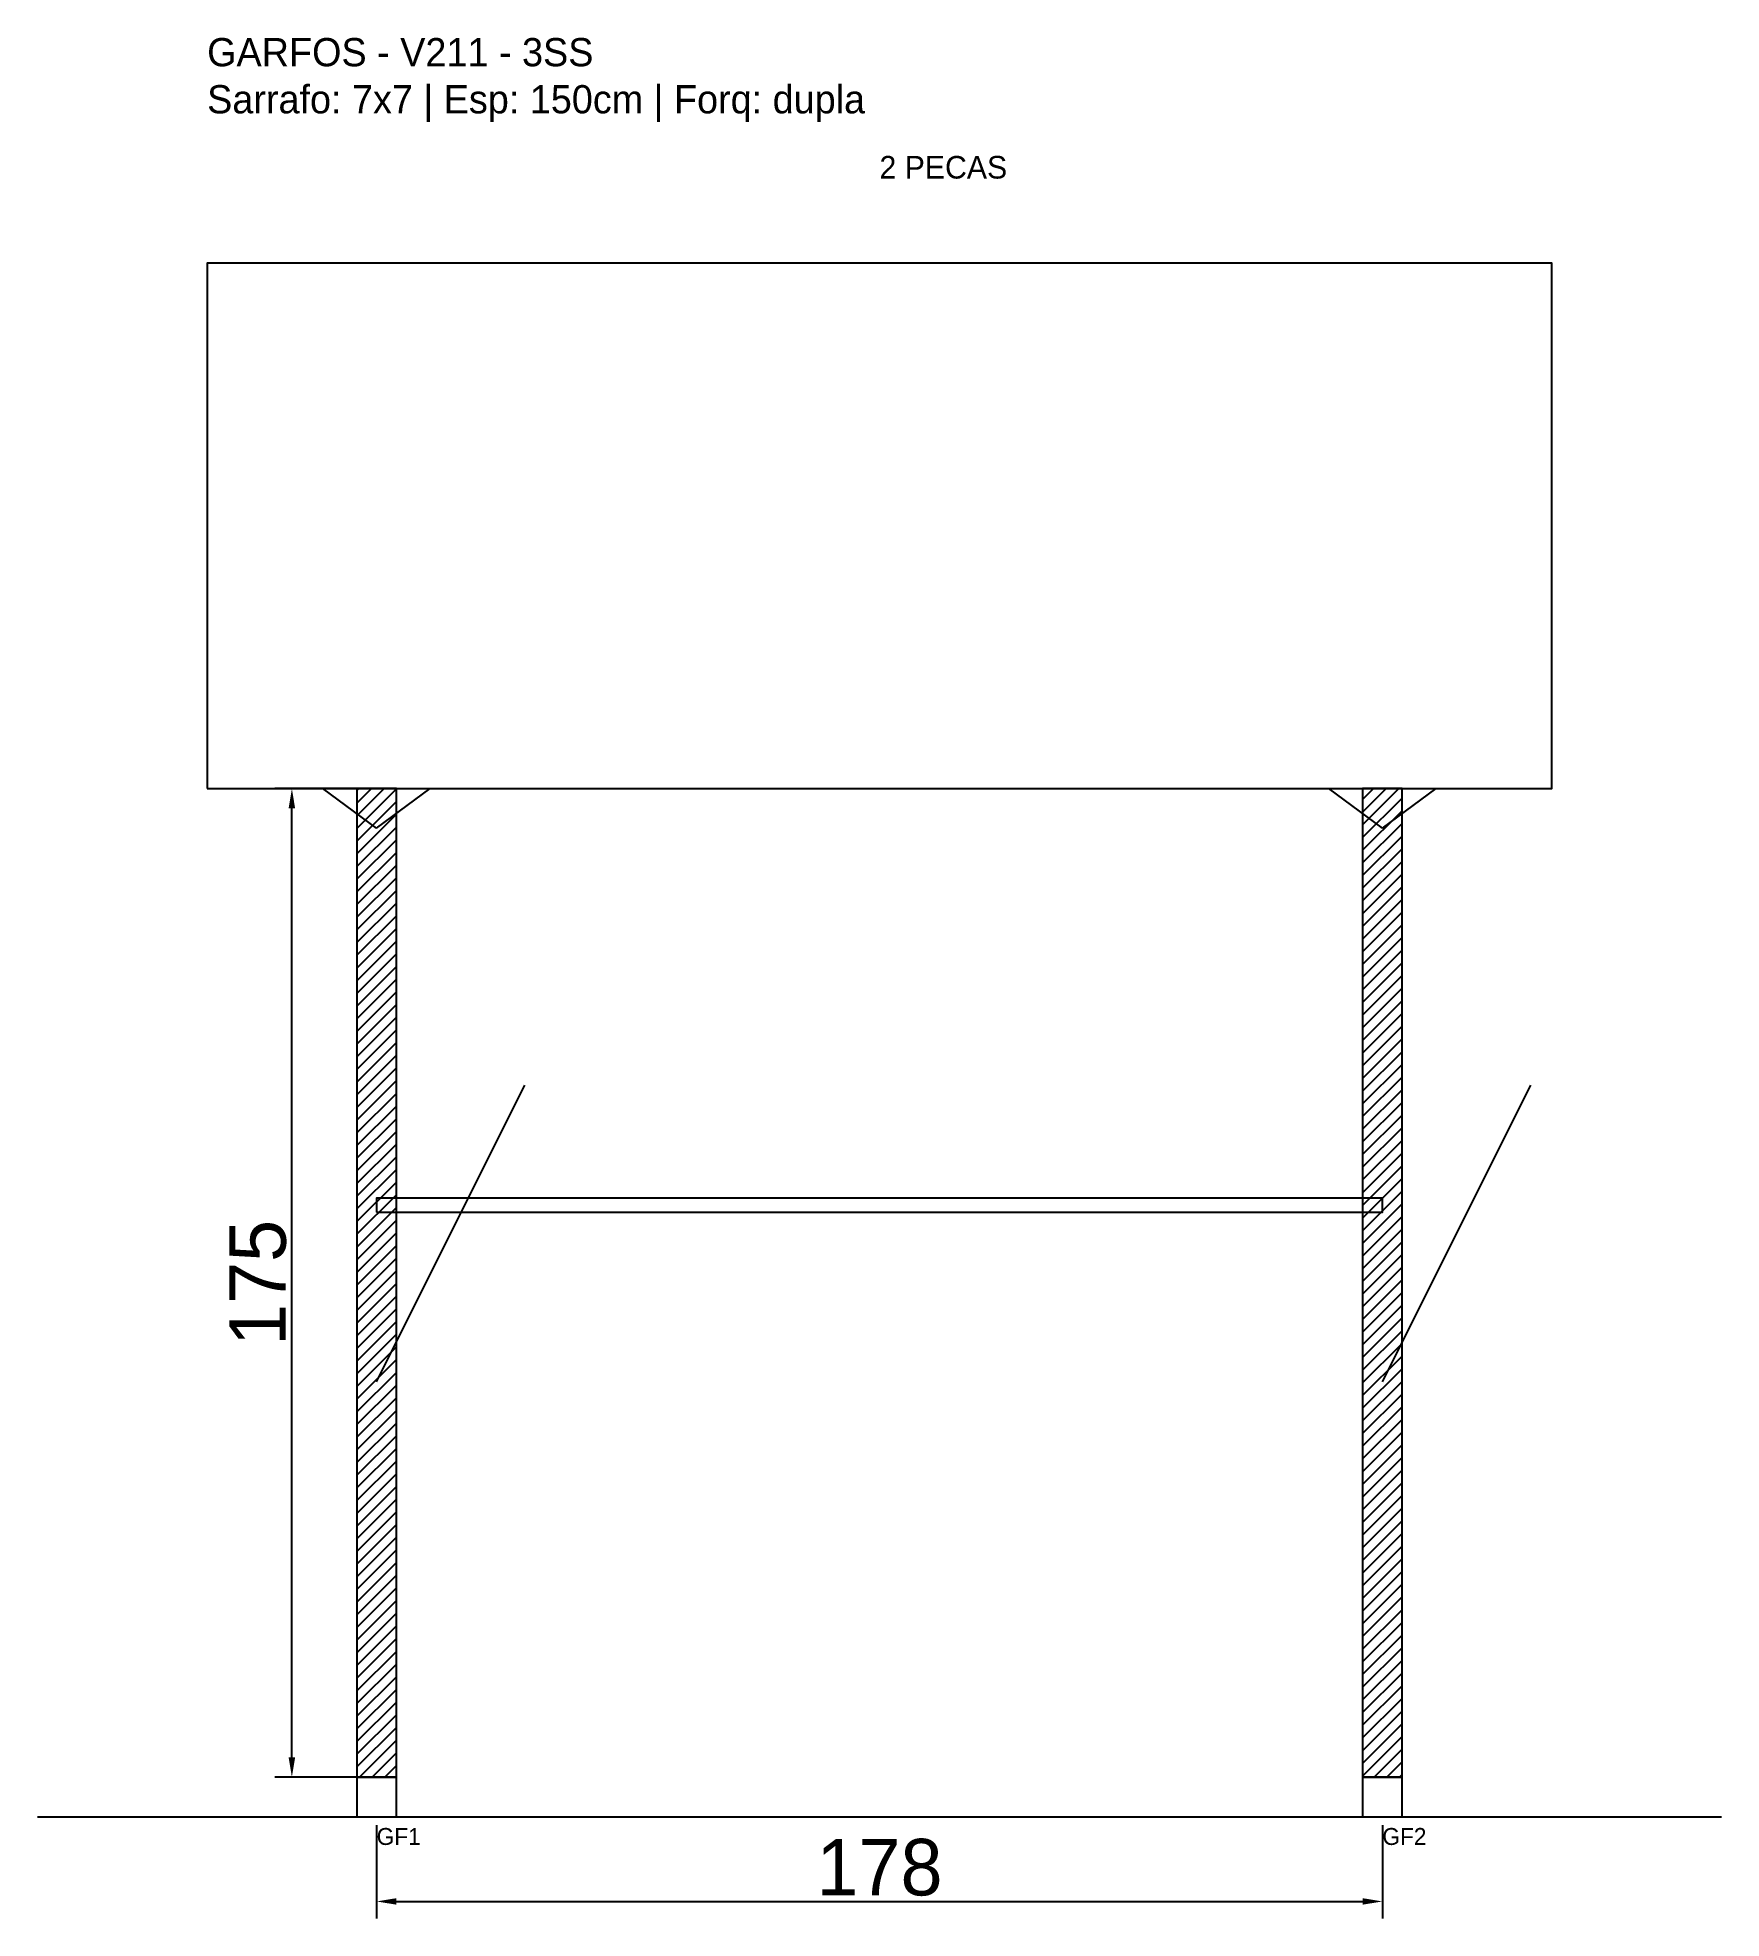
# Model space of a CAD drawing. Header units: metres. Extents: x -30 to 268, y -25 to 308.
import ezdxf

# ---------------------------------------------------------------- set-up
doc = ezdxf.new("R2010")
doc.units = ezdxf.units.M
for name, color, linetype in [('BARRA_ANCORAGEM', 1, 'Continuous'), ('COTA', 241, 'Continuous'), ('GARFOS OK', 3, 'Continuous'), ('NOME DA VIGA', 6, 'Continuous'), ('SARR_7x7', 40, 'Continuous'), ('TIRAS REESCORAMENTO', 252, 'Continuous'), ('VIGAS', 3, 'Continuous')]:
    doc.layers.add(name, color=color, linetype=linetype)
doc.dimstyles.new('EZ DXF', dxfattribs={"dimtxt": 10, "dimasz": 3.5, "dimexe": 3, "dimexo": 1.5, "dimgap": 1, "dimtad": 1, "dimdec": 1, "dimdsep": 46, "dimcen": 2.5, "dimazin": 3, "dimtfac": 1, "dimtmove": 0, "dimatfit": 3})

msp = doc.modelspace()

# ---------------------------------------------------------------- hatches: boundary and pattern name
at = {"layer": 'COTA'}
h = msp.add_hatch(dxfattribs=at)
h.set_pattern_fill('ANSI31', scale=0.5)
h.paths.add_polyline_path([(26.5, 0), (33.5, 0), (33.5, 175), (26.5, 175)])
h = msp.add_hatch(dxfattribs=at)
h.set_pattern_fill('ANSI31', scale=0.5)
h.paths.add_polyline_path([(204.5, 0), (211.5, 0), (211.5, 175), (204.5, 175)])

# ---------------------------------------------------------------- linework, layer by layer
at = {"layer": 'BARRA_ANCORAGEM'}
for p, q in [((30, 70), (56.25, 122.5)), ((208, 70), (234.25, 122.5))]:
    msp.add_line(p, q, dxfattribs=at)
at = {"layer": 'GARFOS OK'}
for p, q in [((30, 168), (20.5, 175)), ((20.5, 175), (39.5, 175)), ((30, 168), (39.5, 175)), ((208, 168), (198.5, 175)), ((198.5, 175), (217.5, 175)), ((208, 168), (217.5, 175))]:
    msp.add_line(p, q, dxfattribs=at)
at = {"layer": 'GARFOS OK', "linetype": 'CONTINUOUS'}
msp.add_line((-30, -7), (268, -7), dxfattribs=at)
at = {"layer": 'GARFOS OK'}
for points in [[(26.5, 0), (33.5, 0), (33.5, 175), (26.5, 175), (26.5, 0)], [(204.5, 0), (211.5, 0), (211.5, 175), (204.5, 175), (204.5, 0)]]:
    msp.add_lwpolyline(points, dxfattribs=at)
at = {"layer": 'SARR_7x7'}
for points in [[(26.5, -7), (33.5, -7), (33.5, 0), (26.5, 0), (26.5, -7)], [(204.5, -7), (211.5, -7), (211.5, 0), (204.5, 0), (204.5, -7)]]:
    msp.add_lwpolyline(points, dxfattribs=at)
at = {"layer": 'TIRAS REESCORAMENTO'}
msp.add_lwpolyline([(30, 100), (208, 100), (208, 102.5), (30, 102.5), (30, 100)], dxfattribs=at)
at = {"layer": 'VIGAS'}
msp.add_lwpolyline([(0, 175), (238, 175), (238, 268), (0, 268), (0, 175)], dxfattribs=at)

# ---------------------------------------------------------------- texts
at = {"layer": 'NOME DA VIGA'}
for s, height, p in [('2 PECAS', 4, (119, 283)), ('GF1', 3, (30, -12)), ('GF2', 3, (208, -12))]:
    msp.add_text(s, height=height, dxfattribs=at).set_placement(p)
at = {"layer": 'NOME DA VIGA', "insert": (0, 293), "char_height": 5, "attachment_point": 7}
msp.add_mtext('GARFOS - V211 - 3SS\\PSarrafo: 7x7 | Esp: 150cm | Forq: dupla', dxfattribs=at)

# ---------------------------------------------------------------- dimensions: what is measured, and where the dimension line sits
at = {"layer": 'COTA'}
msp.add_linear_dim(base=(15, 0), p1=(30, 0), p2=(30, 175), angle=90, dimstyle='EZ DXF', dxfattribs=at).render()
msp.add_linear_dim(base=(30, -22), p1=(30, -7), p2=(208, -7), dimstyle='EZ DXF', dxfattribs=at).render()

doc.saveas('drawing.dxf')
